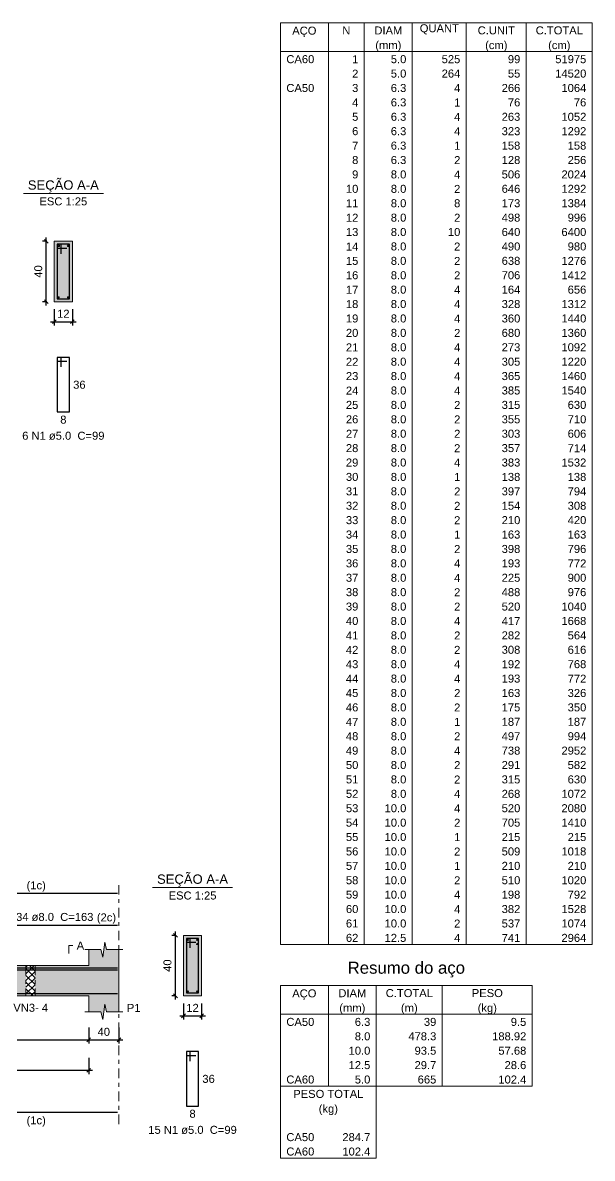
# Model space of a CAD drawing. Header units: millimetres. Extents: x -8 to 605, y -494 to 220.
# Drawn here: x 426.37 to 441.45, y -459.83 to -429.78 of the extents above; entities that cross this region are included whole.
import ezdxf

# ---------------------------------------------------------------- set-up
doc = ezdxf.new("R2010")
doc.units = ezdxf.units.MM
doc.header["$MEASUREMENT"] = 0
doc.linetypes.add('DASHDOT', pattern=[2.54, 1.27, -0.635, 0, -0.635])
doc.linetypes.add('NULL', pattern=[0])
for name, color, linetype, lineweight in [('Descrição da armadura', 7, 'Continuous', 0), ('DT-Barras na forma', 7, 'Continuous', 30), ('DT-Barras no corte', 5, 'Continuous', 5), ('DT-Barras rebatidas', 7, 'Continuous', 30), ('DT-Cotas', 7, 'Continuous', 5), ('DT-Forma', 5, 'Continuous', 5), ('DT-Hachura forma vigas', 252, 'Continuous', 5), ('DT-Hachura intersecção vigas', 9, 'Continuous', 5), ('DT-Hachura seção vigas', 252, 'Continuous', 5), ('DT-Pontilhado', 9, 'DASHDOT', 5), ('DT-Relação do aço', 1, 'Continuous', 20), ('DT-Textos', 7, 'Continuous', 5), ('Textos armaduras', 7, 'Continuous', 0)]:
    doc.layers.add(name, color=color, linetype=linetype, lineweight=lineweight)
doc.styles.add('Arial', font='arial.ttf')
doc.dimstyles.new('UM_25.000000', dxfattribs={"dimtxt": 0.18, "dimasz": 0.1, "dimexe": 0.1, "dimexo": 0.2, "dimgap": 0, "dimtad": 1, "dimtih": 1, "dimtoh": 1, "dimdec": 1, "dimlfac": 25, "dimzin": 0, "dimdsep": 46, "dimtxsty": 'Standard', "dimcen": 0.09, "dimdle": 0.1, "dimadec": 1, "dimazin": 2, "dimtfac": 1, "dimtdec": 4, "dimtofl": 0, "dimtmove": 0, "dimatfit": 3, "dimfxl": 1, "dimtolj": 1, "dimarcsym": 0})
doc.dimstyles.new('UM_50.000000', dxfattribs={"dimtxt": 0.18, "dimasz": 0.1, "dimexe": 0.1, "dimexo": 0.2, "dimgap": 0, "dimtad": 1, "dimtih": 1, "dimtoh": 1, "dimdec": 1, "dimlfac": 50, "dimzin": 0, "dimdsep": 46, "dimtxsty": 'Standard', "dimcen": 0.09, "dimdle": 0.1, "dimadec": 1, "dimazin": 2, "dimtfac": 1, "dimtdec": 4, "dimtofl": 0, "dimtmove": 0, "dimatfit": 3, "dimfxl": 1, "dimtolj": 1, "dimarcsym": 0})

# ---------------------------------------------------------------- blocks, each defined once
blk = doc.blocks.new('_Oblique')
at = {"color": 0, "linetype": 'ByBlock', "lineweight": -2}
blk.add_line((-0.5, -0.5), (0.5, 0.5), dxfattribs=at)
blk = doc.blocks.new('*D4904')
at = {"layer": 'Defpoints', "color": 0, "transparency": 16777216}
for p in [(426.996, -435.561), (427.208, -435.561), (427.208, -437.161)]:
    blk.add_point(p, dxfattribs=at)
at = {"layer": 'DT-Cotas', "color": 0, "lineweight": -2, "transparency": 16777216}
for p, q in [((426.996, -437.261), (426.996, -435.461)), ((427.008, -435.561), (426.896, -435.561)), ((427.008, -437.161), (426.896, -437.161))]:
    blk.add_line(p, q, dxfattribs=at)
at = {"layer": 'DT-Cotas', "color": 0, "lineweight": -2, "transparency": 16777216, "xscale": 0.1, "yscale": 0.1, "zscale": 0.1}
for p, rotation in [((426.996, -435.561), 90), ((426.996, -437.161), 270)]:
    blk.add_blockref('_Oblique', p, dxfattribs=dict(at, rotation=rotation))
at = {"layer": 'DT-Cotas', "color": 7, "transparency": 16777216, "insert": (426.785, -436.361), "char_height": 0.2118, "attachment_point": 5, "rotation": 90, "style": 'Arial'}
blk.add_mtext('\\A1;40', dxfattribs=at)
blk = doc.blocks.new('*D4905')
at = {"layer": 'Defpoints', "color": 0, "transparency": 16777216}
for p in [(427.208, -437.161), (427.688, -437.161), (427.688, -437.691)]:
    blk.add_point(p, dxfattribs=at)
at = {"layer": 'DT-Cotas', "color": 0, "lineweight": -2, "transparency": 16777216}
for p, q in [((427.208, -437.361), (427.208, -437.791)), ((427.688, -437.361), (427.688, -437.791)), ((427.108, -437.691), (427.788, -437.691))]:
    blk.add_line(p, q, dxfattribs=at)
at = {"layer": 'DT-Cotas', "color": 0, "lineweight": -2, "transparency": 16777216, "xscale": 0.1, "yscale": 0.1, "zscale": 0.1, "rotation": 180}
blk.add_blockref('_Oblique', (427.208, -437.691), dxfattribs=at)
at = {"layer": 'DT-Cotas', "color": 0, "lineweight": -2, "transparency": 16777216, "xscale": 0.1, "yscale": 0.1, "zscale": 0.1}
blk.add_blockref('_Oblique', (427.688, -437.691), dxfattribs=at)
at = {"layer": 'DT-Cotas', "color": 7, "transparency": 16777216, "insert": (427.448, -437.479), "char_height": 0.2118, "attachment_point": 5, "rotation": 0.0057, "style": 'Arial'}
blk.add_mtext('\\A1;12', dxfattribs=at)
blk = doc.blocks.new('*D4947')
at = {"layer": 'Defpoints', "color": 0, "transparency": 16777216}
for p in [(421.619, -456.167), (428.119, -456.167), (428.119, -456.697)]:
    blk.add_point(p, dxfattribs=at)
at = {"layer": 'DT-Cotas', "color": 0, "lineweight": -2, "transparency": 16777216}
for p, q in [((421.619, -456.367), (421.619, -456.797)), ((428.119, -456.367), (428.119, -456.797)), ((421.519, -456.697), (428.219, -456.697))]:
    blk.add_line(p, q, dxfattribs=at)
at = {"layer": 'DT-Cotas', "color": 0, "lineweight": -2, "transparency": 16777216, "xscale": 0.1, "yscale": 0.1, "zscale": 0.1, "rotation": 180}
blk.add_blockref('_Oblique', (421.619, -456.697), dxfattribs=at)
at = {"layer": 'DT-Cotas', "color": 0, "lineweight": -2, "transparency": 16777216, "xscale": 0.1, "yscale": 0.1, "zscale": 0.1}
blk.add_blockref('_Oblique', (428.119, -456.697), dxfattribs=at)
at = {"layer": 'DT-Cotas', "color": 7, "transparency": 16777216, "insert": (424.869, -456.485), "char_height": 0.2118, "attachment_point": 5, "rotation": 0.0057, "style": 'Arial'}
blk.add_mtext('\\A1;325', dxfattribs=at)
blk = doc.blocks.new('*D4948')
at = {"layer": 'Defpoints', "color": 0, "transparency": 16777216}
for p in [(428.119, -456.167), (428.919, -456.167), (428.919, -456.697)]:
    blk.add_point(p, dxfattribs=at)
at = {"layer": 'DT-Cotas', "color": 0, "lineweight": -2, "transparency": 16777216}
for p, q in [((428.119, -456.367), (428.119, -456.797)), ((428.919, -456.367), (428.919, -456.797)), ((428.019, -456.697), (429.019, -456.697))]:
    blk.add_line(p, q, dxfattribs=at)
at = {"layer": 'DT-Cotas', "color": 0, "lineweight": -2, "transparency": 16777216, "xscale": 0.1, "yscale": 0.1, "zscale": 0.1, "rotation": 180}
blk.add_blockref('_Oblique', (428.119, -456.697), dxfattribs=at)
at = {"layer": 'DT-Cotas', "color": 0, "lineweight": -2, "transparency": 16777216, "xscale": 0.1, "yscale": 0.1, "zscale": 0.1}
blk.add_blockref('_Oblique', (428.919, -456.697), dxfattribs=at)
at = {"layer": 'DT-Cotas', "color": 7, "transparency": 16777216, "insert": (428.519, -456.485), "char_height": 0.2118, "attachment_point": 5, "style": 'Arial'}
blk.add_mtext('\\A1;40', dxfattribs=at)
blk = doc.blocks.new('*D4965')
at = {"layer": 'Defpoints', "color": 0, "transparency": 16777216}
for p in [(430.417, -453.932), (430.629, -453.932), (430.629, -455.532)]:
    blk.add_point(p, dxfattribs=at)
at = {"layer": 'DT-Cotas', "color": 0, "lineweight": -2, "transparency": 16777216}
for p, q in [((430.429, -453.932), (430.317, -453.932)), ((430.417, -455.632), (430.417, -453.832)), ((430.429, -455.532), (430.317, -455.532))]:
    blk.add_line(p, q, dxfattribs=at)
at = {"layer": 'DT-Cotas', "color": 0, "lineweight": -2, "transparency": 16777216, "xscale": 0.1, "yscale": 0.1, "zscale": 0.1}
for p, rotation in [((430.417, -453.932), 90), ((430.417, -455.532), 270)]:
    blk.add_blockref('_Oblique', p, dxfattribs=dict(at, rotation=rotation))
at = {"layer": 'DT-Cotas', "color": 7, "transparency": 16777216, "insert": (430.205, -454.732), "char_height": 0.2118, "attachment_point": 5, "rotation": 90, "style": 'Arial'}
blk.add_mtext('\\A1;40', dxfattribs=at)
blk = doc.blocks.new('*D4966')
at = {"layer": 'Defpoints', "color": 0, "transparency": 16777216}
for p in [(430.629, -455.532), (431.109, -455.532), (431.109, -456.061)]:
    blk.add_point(p, dxfattribs=at)
at = {"layer": 'DT-Cotas', "color": 0, "lineweight": -2, "transparency": 16777216}
for p, q in [((430.629, -455.732), (430.629, -456.161)), ((431.109, -455.732), (431.109, -456.161)), ((430.529, -456.061), (431.209, -456.061))]:
    blk.add_line(p, q, dxfattribs=at)
at = {"layer": 'DT-Cotas', "color": 0, "lineweight": -2, "transparency": 16777216, "xscale": 0.1, "yscale": 0.1, "zscale": 0.1, "rotation": 180}
blk.add_blockref('_Oblique', (430.629, -456.061), dxfattribs=at)
at = {"layer": 'DT-Cotas', "color": 0, "lineweight": -2, "transparency": 16777216, "xscale": 0.1, "yscale": 0.1, "zscale": 0.1}
blk.add_blockref('_Oblique', (431.109, -456.061), dxfattribs=at)
at = {"layer": 'DT-Cotas', "color": 7, "transparency": 16777216, "insert": (430.869, -455.85), "char_height": 0.2118, "attachment_point": 5, "rotation": 0.0057, "style": 'Arial'}
blk.add_mtext('\\A1;12', dxfattribs=at)
blk = doc.blocks.new('*D4967')
at = {"layer": 'Defpoints', "color": 0, "transparency": 16777216}
for p in [(421.619, -456.972), (428.119, -456.972), (428.119, -457.502)]:
    blk.add_point(p, dxfattribs=at)
at = {"layer": 'DT-Cotas', "color": 0, "lineweight": -2, "transparency": 16777216}
for p, q in [((421.619, -457.172), (421.619, -457.602)), ((428.119, -457.172), (428.119, -457.602)), ((421.519, -457.502), (428.219, -457.502))]:
    blk.add_line(p, q, dxfattribs=at)
at = {"layer": 'DT-Cotas', "color": 0, "lineweight": -2, "transparency": 16777216, "xscale": 0.1, "yscale": 0.1, "zscale": 0.1, "rotation": 180}
blk.add_blockref('_Oblique', (421.619, -457.502), dxfattribs=at)
at = {"layer": 'DT-Cotas', "color": 0, "lineweight": -2, "transparency": 16777216, "xscale": 0.1, "yscale": 0.1, "zscale": 0.1}
blk.add_blockref('_Oblique', (428.119, -457.502), dxfattribs=at)
at = {"layer": 'DT-Cotas', "color": 7, "transparency": 16777216, "insert": (424.869, -457.29), "char_height": 0.2118, "attachment_point": 5, "rotation": 0.0057, "style": 'Arial'}
blk.add_mtext('\\A1;325', dxfattribs=at)

msp = doc.modelspace()

# ---------------------------------------------------------------- hatches: boundary and pattern name
at = {"layer": 'DT-Hachura forma vigas', "linetype": 'Continuous'}
for points in [[(421.6191, -455.5319), (426.4591, -455.5319), (426.4591, -454.7319), (421.6191, -454.7319), (421.6191, -454.3083), (421.5541, -454.3083), (421.5041, -454.1083), (421.4541, -454.5083), (421.4041, -454.3083), (421.3391, -454.3083), (421.3391, -454.7319), (421.3391, -455.5319), (421.3391, -455.9555), (421.4041, -455.9555), (421.4541, -456.1555), (421.5041, -455.7555), (421.5541, -455.9555), (421.6191, -455.9555), (421.6191, -455.5319)], [(428.9189, -455.9555), (428.9189, -455.5319), (428.9189, -454.7319), (428.9189, -454.3083), (428.5939, -454.3083), (428.5439, -454.1083), (428.4939, -454.5083), (428.4439, -454.3083), (428.1189, -454.3083), (428.1189, -454.7319), (426.6991, -454.7319), (426.6991, -455.5319), (428.1189, -455.5319), (428.1189, -455.9555), (428.4439, -455.9555), (428.4939, -456.1555), (428.5439, -455.7555), (428.5939, -455.9555), (428.9189, -455.9555)]]:
    msp.add_hatch(color=252, dxfattribs=at).paths.add_polyline_path(points)
at = {"layer": 'DT-Hachura intersecção vigas', "linetype": 'Continuous'}
h = msp.add_hatch(dxfattribs=at)
h.set_pattern_fill('ANSI37', color=9, style=0)
h.set_pattern_definition([(45, (353.43051, -485.02144), (-0.08838835, 0.08838835), []), (135, (353.43051, -485.02144), (-0.08838835, -0.08838835), [])])
h.paths.add_polyline_path([(426.4591, -455.5319), (426.6991, -455.5319), (426.6991, -454.7319), (426.4591, -454.7319), (426.4591, -455.5319)])
at = {"layer": 'DT-Hachura seção vigas', "linetype": 'Continuous'}
for points in [[(427.2081, -437.161), (427.2081, -437.161), (427.6881, -437.161), (427.6881, -435.561), (427.2081, -435.561), (427.2081, -437.161)], [(430.629, -455.5319), (430.629, -455.5319), (431.109, -455.5319), (431.109, -453.9319), (430.629, -453.9319), (430.629, -455.5319)]]:
    msp.add_hatch(color=252, dxfattribs=at).paths.add_polyline_path(points)

# ---------------------------------------------------------------- linework, layer by layer
at = {"layer": 'DT-Barras na forma'}
for p, q in [((427.3881, -435.641), (427.2881, -435.641)), ((427.2881, -435.641), (427.2881, -437.081)), ((427.6081, -435.641), (427.2881, -435.641)), ((427.2881, -435.641), (427.2881, -435.741)), ((427.2881, -435.741), (427.5381, -435.741)), ((427.3881, -435.891), (427.3881, -435.641)), ((427.6081, -437.081), (427.6081, -435.641)), ((427.2881, -437.081), (427.6081, -437.081)), ((430.809, -454.0119), (430.709, -454.0119)), ((430.709, -454.0119), (430.709, -455.4519)), ((431.029, -454.0119), (430.709, -454.0119)), ((430.709, -454.0119), (430.709, -454.1119)), ((430.709, -454.1119), (430.959, -454.1119)), ((430.809, -454.2619), (430.809, -454.0119)), ((431.029, -455.4519), (431.029, -454.0119)), ((430.709, -455.4519), (431.029, -455.4519))]:
    msp.add_line(p, q, dxfattribs=at)
for points in [[(421.3791, -455.2914), (421.3791, -454.7899), (428.8789, -454.7899)], [(425.6189, -454.8459), (428.8789, -454.8459)], [(421.3791, -455.2739), (421.3791, -455.4739), (428.8789, -455.4739)]]:
    msp.add_lwpolyline(points, dxfattribs=at)
at = {"layer": 'DT-Barras no corte'}
for centre, radius in [((427.3281, -435.681), 0.02), ((427.5681, -435.681), 0.02), ((427.3241, -437.045), 0.016), ((427.5721, -437.045), 0.016), ((430.745, -454.0479), 0.016), ((430.993, -454.0479), 0.016), ((430.993, -454.1599), 0.016), ((430.745, -455.4159), 0.016), ((430.993, -455.4159), 0.016)]:
    msp.add_circle(centre, radius, dxfattribs=at)
at = {"layer": 'DT-Barras rebatidas'}
for points in [[(427.3881, -438.8877), (427.3881, -438.6377), (427.2881, -438.6377), (427.2881, -440.0777), (427.6081, -440.0777), (427.6081, -438.6377), (427.2881, -438.6377), (427.2881, -438.7377), (427.5381, -438.7377)], [(421.3791, -453.3146), (421.3791, -452.8131), (428.8789, -452.8131)], [(425.6189, -453.6603), (428.8789, -453.6603)], [(430.809, -457.2586), (430.809, -457.0086), (430.709, -457.0086), (430.709, -458.4486), (431.029, -458.4486), (431.029, -457.0086), (430.709, -457.0086), (430.709, -457.1086), (430.959, -457.1086)], [(421.3791, -458.4085), (421.3791, -458.6085), (428.8789, -458.6085)]]:
    msp.add_lwpolyline(points, dxfattribs=at)
at = {"layer": 'DT-Forma'}
for p, q in [((427.6881, -435.561), (427.2081, -435.561)), ((427.2081, -435.561), (427.2081, -437.161)), ((427.6881, -437.161), (427.6881, -435.561)), ((427.2081, -437.161), (427.6881, -437.161)), ((428.4938, -454.5083), (428.5438, -454.1083)), ((428.5438, -454.1083), (428.5938, -454.3083)), ((431.109, -453.9319), (430.629, -453.9319)), ((430.629, -453.9319), (430.629, -455.5319)), ((431.109, -455.5319), (431.109, -453.9319)), ((428.0188, -454.3083), (428.4438, -454.3083)), ((428.1188, -454.7319), (428.1188, -454.3083)), ((428.4438, -454.3083), (428.4938, -454.5083)), ((428.5938, -454.3083), (429.0188, -454.3083)), ((428.9188, -454.3083), (428.9188, -454.7319)), ((421.6191, -454.7319), (426.4591, -454.7319)), ((426.4591, -454.7319), (426.6991, -454.7319)), ((426.6991, -454.7319), (428.1188, -454.7319)), ((421.6191, -455.5319), (426.4591, -455.5319)), ((426.4591, -455.5319), (426.6991, -455.5319)), ((426.6991, -455.5319), (428.1188, -455.5319)), ((428.1188, -455.5319), (428.1188, -455.9555)), ((428.9189, -455.9555), (428.9189, -455.5319)), ((430.629, -455.5319), (431.109, -455.5319)), ((428.4939, -456.1555), (428.5439, -455.7555)), ((428.5439, -455.7555), (428.5939, -455.9555)), ((428.0188, -455.9555), (428.4439, -455.9555)), ((428.4439, -455.9555), (428.4939, -456.1555)), ((428.5939, -455.9555), (429.0189, -455.9555))]:
    msp.add_line(p, q, dxfattribs=at)
at = {"layer": 'DT-Forma', "linetype": 'Continuous'}
msp.add_line((428.9188, -454.7319), (428.9188, -455.5319), dxfattribs=at)
at = {"layer": 'DT-Pontilhado', "ltscale": 0.2}
for p, q in [((428.9189, -458.9262), (428.9189, -452.6013)), ((426.4591, -454.7319), (426.4591, -455.5319)), ((426.6991, -454.7319), (426.6991, -455.5319))]:
    msp.add_line(p, q, dxfattribs=at)
at = {"layer": 'DT-Relação do aço', "linetype": 'Continuous'}
for p, q in [((433.1939, -429.7765), (441.4541, -429.7765)), ((433.1939, -429.7765), (433.1939, -430.539)), ((434.4647, -429.7765), (434.4647, -430.539)), ((435.4178, -429.7765), (435.4178, -430.539)), ((436.6886, -429.7765), (436.6886, -430.539)), ((438.1183, -429.7765), (438.1183, -430.539)), ((439.7068, -429.7765), (439.7068, -430.539)), ((441.4541, -429.7765), (441.4541, -430.539)), ((433.1939, -430.539), (441.4541, -430.539)), ((433.1939, -430.539), (433.1939, -454.1759)), ((434.4647, -430.539), (434.4647, -454.1759)), ((435.4178, -430.539), (435.4178, -454.1759)), ((436.6886, -430.539), (436.6886, -454.1759)), ((438.1183, -430.539), (438.1183, -454.1759)), ((439.7068, -430.539), (439.7068, -454.1759)), ((441.4541, -430.539), (441.4541, -454.1759)), ((433.1939, -454.1759), (441.4541, -454.1759)), ((433.1939, -455.256), (439.8656, -455.256)), ((433.1939, -455.256), (433.1939, -456.0185)), ((434.4647, -455.256), (434.4647, -456.0185)), ((435.7355, -455.256), (435.7355, -456.0185)), ((437.4829, -455.256), (437.4829, -456.0185)), ((439.8656, -455.256), (439.8656, -456.0185)), ((433.1939, -456.0185), (439.8656, -456.0185)), ((433.1939, -456.0185), (433.1939, -457.9247)), ((434.4647, -456.0185), (434.4647, -457.9247)), ((435.7355, -456.0185), (435.7355, -457.9247)), ((437.4829, -456.0185), (437.4829, -457.9247)), ((439.8656, -456.0185), (439.8656, -457.9247)), ((433.1939, -457.9247), (439.8656, -457.9247)), ((433.1939, -457.9247), (433.1939, -459.0684)), ((435.7355, -457.9247), (435.7355, -459.0684)), ((433.1939, -459.0684), (433.1939, -459.8309)), ((435.7355, -459.0684), (435.7355, -459.8309)), ((433.1939, -459.8309), (435.7355, -459.8309))]:
    msp.add_line(p, q, dxfattribs=at)
at = {"layer": 'DT-Textos'}
for p, q in [((426.3891, -434.2961), (428.5071, -434.2961)), ((429.81, -452.667), (431.928, -452.667))]:
    msp.add_line(p, q, dxfattribs=at)
msp.add_lwpolyline([(427.5893, -454.4142), (427.5893, -454.2024), (427.6952, -454.2024)], dxfattribs=at)

# ---------------------------------------------------------------- texts
at = {"layer": 'Descrição da armadura', "linetype": 'NULL', "char_height": 0.2118, "attachment_point": 8, "line_spacing_factor": 0.9, "style": 'Arial'}
for s, insert, width in [('6 N1 ø5.0  C=99', (427.4477, -440.8191), 4.35772), ('1 N34 ø8.0  C=163', (426.9902, -453.5548), 5.015721), ('15 N1 ø5.0  C=99', (430.8692, -459.1898), 4.686721)]:
    msp.add_mtext(s, dxfattribs=dict(at, insert=insert, width=width))
at = {"layer": 'DT-Relação do aço', "color": 7, "linetype": 'NULL', "line_spacing_factor": 0.9, "style": 'Arial'}
for s, insert, char_height, width, attachment_point in [('AÇO', (433.8293, -430.1577), 0.2118, 1.282746, 8), ('N', (434.9413, -430.0879), 0.2118, 0.427474, 8), ('DIAM', (436.0532, -430.0879), 0.2118, 1.479694, 8), ('QUANT', (437.4034, -430.0879), 0.2118, 2.07183, 8), ('C.UNIT', (438.9125, -430.0879), 0.2118, 1.97271, 8), ('C.TOTAL', (440.5804, -430.0879), 0.2118, 2.499305, 8), ('(mm)', (436.0532, -430.539), 0.2118, 1.379929, 8), ('(cm)', (438.9125, -430.539), 0.2118, 1.18298, 8), ('(cm)', (440.5804, -430.539), 0.2118, 1.18298, 8), ('CA60', (433.3528, -430.8503), 0.2118, 1.48034, 7), ('1', (435.259, -430.8503), 0.2118, 0.329, 9), ('5.0', (436.5298, -430.8503), 0.2118, 0.822339, 9), ('525', (437.9594, -430.8503), 0.2118, 0.987001, 9), ('99', (439.5479, -430.8503), 0.2118, 0.658001, 9), ('51975', (441.2953, -430.8503), 0.2118, 1.645002, 9), ('2', (435.259, -431.2316), 0.2118, 0.329, 9), ('5.0', (436.5298, -431.2316), 0.2118, 0.822339, 9), ('264', (437.9594, -431.2316), 0.2118, 0.987001, 9), ('55', (439.5479, -431.2316), 0.2118, 0.658001, 9), ('14520', (441.2953, -431.2316), 0.2118, 1.645002, 9), ('CA50', (433.3528, -431.6128), 0.2118, 1.48034, 7), ('3', (435.259, -431.6128), 0.2118, 0.329, 9), ('6.3', (436.5298, -431.6128), 0.2118, 0.822339, 9), ('4', (437.9594, -431.6128), 0.2118, 0.329, 9), ('266', (439.5479, -431.6128), 0.2118, 0.987001, 9), ('1064', (441.2953, -431.6128), 0.2118, 1.316001, 9), ('4', (435.259, -431.9941), 0.2118, 0.329, 9), ('6.3', (436.5298, -431.9941), 0.2118, 0.822339, 9), ('1', (437.9594, -431.9941), 0.2118, 0.329, 9), ('76', (439.5479, -431.9941), 0.2118, 0.658001, 9), ('76', (441.2953, -431.9941), 0.2118, 0.658001, 9), ('5', (435.259, -432.3753), 0.2118, 0.329, 9), ('6.3', (436.5298, -432.3753), 0.2118, 0.822339, 9), ('4', (437.9594, -432.3753), 0.2118, 0.329, 9), ('263', (439.5479, -432.3753), 0.2118, 0.987001, 9), ('1052', (441.2953, -432.3753), 0.2118, 1.316001, 9), ('6', (435.259, -432.7565), 0.2118, 0.329, 9), ('6.3', (436.5298, -432.7565), 0.2118, 0.822339, 9), ('4', (437.9594, -432.7565), 0.2118, 0.329, 9), ('323', (439.5479, -432.7565), 0.2118, 0.987001, 9), ('1292', (441.2953, -432.7565), 0.2118, 1.316001, 9), ('7', (435.259, -433.1378), 0.2118, 0.329, 9), ('6.3', (436.5298, -433.1378), 0.2118, 0.822339, 9), ('1', (437.9594, -433.1378), 0.2118, 0.329, 9), ('158', (439.5479, -433.1378), 0.2118, 0.987001, 9), ('158', (441.2953, -433.1378), 0.2118, 0.987001, 9), ('8', (435.259, -433.519), 0.2118, 0.329, 9), ('6.3', (436.5298, -433.519), 0.2118, 0.822339, 9), ('2', (437.9594, -433.519), 0.2118, 0.329, 9), ('128', (439.5479, -433.519), 0.2118, 0.987001, 9), ('256', (441.2953, -433.519), 0.2118, 0.987001, 9), ('9', (435.259, -433.9003), 0.2118, 0.329, 9), ('8.0', (436.5298, -433.9003), 0.2118, 0.822339, 9), ('506', (439.5479, -433.9003), 0.2118, 0.987001, 9), ('2024', (441.2953, -433.9003), 0.2118, 1.316001, 9), ('4', (437.9594, -433.9003), 0.2118, 0.329, 9), ('10', (435.259, -434.2815), 0.2118, 0.658001, 9), ('8.0', (436.5298, -434.2815), 0.2118, 0.822339, 9), ('2', (437.9594, -434.2815), 0.2118, 0.329, 9), ('646', (439.5479, -434.2815), 0.2118, 0.987001, 9), ('1292', (441.2953, -434.2815), 0.2118, 1.316001, 9), ('11', (435.259, -434.6627), 0.2118, 0.658001, 9), ('8.0', (436.5298, -434.6627), 0.2118, 0.822339, 9), ('8', (437.9594, -434.6627), 0.2118, 0.329, 9), ('173', (439.5479, -434.6627), 0.2118, 0.987001, 9), ('1384', (441.2953, -434.6627), 0.2118, 1.316001, 9), ('12', (435.259, -435.044), 0.2118, 0.658001, 9), ('8.0', (436.5298, -435.044), 0.2118, 0.822339, 9), ('2', (437.9594, -435.044), 0.2118, 0.329, 9), ('498', (439.5479, -435.044), 0.2118, 0.987001, 9), ('996', (441.2953, -435.044), 0.2118, 0.987001, 9), ('13', (435.259, -435.4252), 0.2118, 0.658001, 9), ('8.0', (436.5298, -435.4252), 0.2118, 0.822339, 9), ('10', (437.9594, -435.4252), 0.2118, 0.658001, 9), ('640', (439.5479, -435.4252), 0.2118, 0.987001, 9), ('6400', (441.2953, -435.4252), 0.2118, 1.316001, 9), ('14', (435.259, -435.8065), 0.2118, 0.658001, 9), ('8.0', (436.5298, -435.8065), 0.2118, 0.822339, 9), ('2', (437.9594, -435.8065), 0.2118, 0.329, 9), ('490', (439.5479, -435.8065), 0.2118, 0.987001, 9), ('980', (441.2953, -435.8065), 0.2118, 0.987001, 9), ('15', (435.259, -436.1877), 0.2118, 0.658001, 9), ('8.0', (436.5298, -436.1877), 0.2118, 0.822339, 9), ('2', (437.9594, -436.1877), 0.2118, 0.329, 9), ('638', (439.5479, -436.1877), 0.2118, 0.987001, 9), ('1276', (441.2953, -436.1877), 0.2118, 1.316001, 9), ('16', (435.259, -436.5689), 0.2118, 0.658001, 9), ('8.0', (436.5298, -436.5689), 0.2118, 0.822339, 9), ('2', (437.9594, -436.5689), 0.2118, 0.329, 9), ('706', (439.5479, -436.5689), 0.2118, 0.987001, 9), ('1412', (441.2953, -436.5689), 0.2118, 1.316001, 9), ('17', (435.259, -436.9502), 0.2118, 0.658001, 9), ('8.0', (436.5298, -436.9502), 0.2118, 0.822339, 9), ('4', (437.9594, -436.9502), 0.2118, 0.329, 9), ('164', (439.5479, -436.9502), 0.2118, 0.987001, 9), ('656', (441.2953, -436.9502), 0.2118, 0.987001, 9), ('18', (435.259, -437.3314), 0.2118, 0.658001, 9), ('8.0', (436.5298, -437.3314), 0.2118, 0.822339, 9), ('4', (437.9594, -437.3314), 0.2118, 0.329, 9), ('328', (439.5479, -437.3314), 0.2118, 0.987001, 9), ('1312', (441.2953, -437.3314), 0.2118, 1.316001, 9), ('19', (435.259, -437.7127), 0.2118, 0.658001, 9), ('8.0', (436.5298, -437.7127), 0.2118, 0.822339, 9), ('4', (437.9594, -437.7127), 0.2118, 0.329, 9), ('360', (439.5479, -437.7127), 0.2118, 0.987001, 9), ('1440', (441.2953, -437.7127), 0.2118, 1.316001, 9), ('20', (435.259, -438.0939), 0.2118, 0.658001, 9), ('8.0', (436.5298, -438.0939), 0.2118, 0.822339, 9), ('2', (437.9594, -438.0939), 0.2118, 0.329, 9), ('680', (439.5479, -438.0939), 0.2118, 0.987001, 9), ('1360', (441.2953, -438.0939), 0.2118, 1.316001, 9), ('21', (435.259, -438.4751), 0.2118, 0.658001, 9), ('8.0', (436.5298, -438.4751), 0.2118, 0.822339, 9), ('4', (437.9594, -438.4751), 0.2118, 0.329, 9), ('273', (439.5479, -438.4751), 0.2118, 0.987001, 9), ('1092', (441.2953, -438.4751), 0.2118, 1.316001, 9), ('22', (435.259, -438.8564), 0.2118, 0.658001, 9), ('8.0', (436.5298, -438.8564), 0.2118, 0.822339, 9), ('4', (437.9594, -438.8564), 0.2118, 0.329, 9), ('305', (439.5479, -438.8564), 0.2118, 0.987001, 9), ('1220', (441.2953, -438.8564), 0.2118, 1.316001, 9), ('23', (435.259, -439.2376), 0.2118, 0.658001, 9), ('8.0', (436.5298, -439.2376), 0.2118, 0.822339, 9), ('4', (437.9594, -439.2376), 0.2118, 0.329, 9), ('365', (439.5479, -439.2376), 0.2118, 0.987001, 9), ('1460', (441.2953, -439.2376), 0.2118, 1.316001, 9), ('24', (435.259, -439.6189), 0.2118, 0.658001, 9), ('8.0', (436.5298, -439.6189), 0.2118, 0.822339, 9), ('4', (437.9594, -439.6189), 0.2118, 0.329, 9), ('385', (439.5479, -439.6189), 0.2118, 0.987001, 9), ('1540', (441.2953, -439.6189), 0.2118, 1.316001, 9), ('25', (435.259, -440.0001), 0.2118, 0.658001, 9), ('8.0', (436.5298, -440.0001), 0.2118, 0.822339, 9), ('2', (437.9594, -440.0001), 0.2118, 0.329, 9), ('315', (439.5479, -440.0001), 0.2118, 0.987001, 9), ('630', (441.2953, -440.0001), 0.2118, 0.987001, 9), ('26', (435.259, -440.3813), 0.2118, 0.658001, 9), ('8.0', (436.5298, -440.3813), 0.2118, 0.822339, 9), ('2', (437.9594, -440.3813), 0.2118, 0.329, 9), ('355', (439.5479, -440.3813), 0.2118, 0.987001, 9), ('710', (441.2953, -440.3813), 0.2118, 0.987001, 9), ('27', (435.259, -440.7626), 0.2118, 0.658001, 9), ('8.0', (436.5298, -440.7626), 0.2118, 0.822339, 9), ('2', (437.9594, -440.7626), 0.2118, 0.329, 9), ('303', (439.5479, -440.7626), 0.2118, 0.987001, 9), ('606', (441.2953, -440.7626), 0.2118, 0.987001, 9), ('28', (435.259, -441.1438), 0.2118, 0.658001, 9), ('8.0', (436.5298, -441.1438), 0.2118, 0.822339, 9), ('2', (437.9594, -441.1438), 0.2118, 0.329, 9), ('357', (439.5479, -441.1438), 0.2118, 0.987001, 9), ('714', (441.2953, -441.1438), 0.2118, 0.987001, 9), ('29', (435.259, -441.5251), 0.2118, 0.658001, 9), ('8.0', (436.5298, -441.5251), 0.2118, 0.822339, 9), ('4', (437.9594, -441.5251), 0.2118, 0.329, 9), ('383', (439.5479, -441.5251), 0.2118, 0.987001, 9), ('1532', (441.2953, -441.5251), 0.2118, 1.316001, 9), ('30', (435.259, -441.9063), 0.2118, 0.658001, 9), ('8.0', (436.5298, -441.9063), 0.2118, 0.822339, 9), ('1', (437.9594, -441.9063), 0.2118, 0.329, 9), ('138', (439.5479, -441.9063), 0.2118, 0.987001, 9), ('138', (441.2953, -441.9063), 0.2118, 0.987001, 9), ('31', (435.259, -442.2875), 0.2118, 0.658001, 9), ('8.0', (436.5298, -442.2875), 0.2118, 0.822339, 9), ('2', (437.9594, -442.2875), 0.2118, 0.329, 9), ('397', (439.5479, -442.2875), 0.2118, 0.987001, 9), ('794', (441.2953, -442.2875), 0.2118, 0.987001, 9), ('32', (435.259, -442.6688), 0.2118, 0.658001, 9), ('8.0', (436.5298, -442.6688), 0.2118, 0.822339, 9), ('2', (437.9594, -442.6688), 0.2118, 0.329, 9), ('154', (439.5479, -442.6688), 0.2118, 0.987001, 9), ('308', (441.2953, -442.6688), 0.2118, 0.987001, 9), ('33', (435.259, -443.05), 0.2118, 0.658001, 9), ('8.0', (436.5298, -443.05), 0.2118, 0.822339, 9), ('2', (437.9594, -443.05), 0.2118, 0.329, 9), ('210', (439.5479, -443.05), 0.2118, 0.987001, 9), ('420', (441.2953, -443.05), 0.2118, 0.987001, 9), ('34', (435.259, -443.4313), 0.2118, 0.658001, 9), ('8.0', (436.5298, -443.4313), 0.2118, 0.822339, 9), ('1', (437.9594, -443.4313), 0.2118, 0.329, 9), ('163', (439.5479, -443.4313), 0.2118, 0.987001, 9), ('163', (441.2953, -443.4313), 0.2118, 0.987001, 9), ('35', (435.259, -443.8125), 0.2118, 0.658001, 9), ('8.0', (436.5298, -443.8125), 0.2118, 0.822339, 9), ('2', (437.9594, -443.8125), 0.2118, 0.329, 9), ('398', (439.5479, -443.8125), 0.2118, 0.987001, 9), ('796', (441.2953, -443.8125), 0.2118, 0.987001, 9), ('36', (435.259, -444.1937), 0.2118, 0.658001, 9), ('8.0', (436.5298, -444.1937), 0.2118, 0.822339, 9), ('4', (437.9594, -444.1937), 0.2118, 0.329, 9), ('193', (439.5479, -444.1937), 0.2118, 0.987001, 9), ('772', (441.2953, -444.1937), 0.2118, 0.987001, 9), ('37', (435.259, -444.575), 0.2118, 0.658001, 9), ('8.0', (436.5298, -444.575), 0.2118, 0.822339, 9), ('4', (437.9594, -444.575), 0.2118, 0.329, 9), ('225', (439.5479, -444.575), 0.2118, 0.987001, 9), ('900', (441.2953, -444.575), 0.2118, 0.987001, 9), ('38', (435.259, -444.9562), 0.2118, 0.658001, 9), ('8.0', (436.5298, -444.9562), 0.2118, 0.822339, 9), ('2', (437.9594, -444.9562), 0.2118, 0.329, 9), ('488', (439.5479, -444.9562), 0.2118, 0.987001, 9), ('976', (441.2953, -444.9562), 0.2118, 0.987001, 9), ('39', (435.259, -445.3375), 0.2118, 0.658001, 9), ('8.0', (436.5298, -445.3375), 0.2118, 0.822339, 9), ('2', (437.9594, -445.3375), 0.2118, 0.329, 9), ('520', (439.5479, -445.3375), 0.2118, 0.987001, 9), ('1040', (441.2953, -445.3375), 0.2118, 1.316001, 9), ('40', (435.259, -445.7187), 0.2118, 0.658001, 9), ('8.0', (436.5298, -445.7187), 0.2118, 0.822339, 9), ('4', (437.9594, -445.7187), 0.2118, 0.329, 9), ('417', (439.5479, -445.7187), 0.2118, 0.987001, 9), ('1668', (441.2953, -445.7187), 0.2118, 1.316001, 9), ('41', (435.259, -446.0999), 0.2118, 0.658001, 9), ('8.0', (436.5298, -446.0999), 0.2118, 0.822339, 9), ('2', (437.9594, -446.0999), 0.2118, 0.329, 9), ('282', (439.5479, -446.0999), 0.2118, 0.987001, 9), ('564', (441.2953, -446.0999), 0.2118, 0.987001, 9), ('42', (435.259, -446.4812), 0.2118, 0.658001, 9), ('8.0', (436.5298, -446.4812), 0.2118, 0.822339, 9), ('2', (437.9594, -446.4812), 0.2118, 0.329, 9), ('308', (439.5479, -446.4812), 0.2118, 0.987001, 9), ('616', (441.2953, -446.4812), 0.2118, 0.987001, 9), ('43', (435.259, -446.8624), 0.2118, 0.658001, 9), ('8.0', (436.5298, -446.8624), 0.2118, 0.822339, 9), ('4', (437.9594, -446.8624), 0.2118, 0.329, 9), ('192', (439.5479, -446.8624), 0.2118, 0.987001, 9), ('768', (441.2953, -446.8624), 0.2118, 0.987001, 9), ('44', (435.259, -447.2437), 0.2118, 0.658001, 9), ('8.0', (436.5298, -447.2437), 0.2118, 0.822339, 9), ('4', (437.9594, -447.2437), 0.2118, 0.329, 9), ('193', (439.5479, -447.2437), 0.2118, 0.987001, 9), ('772', (441.2953, -447.2437), 0.2118, 0.987001, 9), ('45', (435.259, -447.6249), 0.2118, 0.658001, 9), ('8.0', (436.5298, -447.6249), 0.2118, 0.822339, 9), ('2', (437.9594, -447.6249), 0.2118, 0.329, 9), ('163', (439.5479, -447.6249), 0.2118, 0.987001, 9), ('326', (441.2953, -447.6249), 0.2118, 0.987001, 9), ('46', (435.259, -448.0061), 0.2118, 0.658001, 9), ('8.0', (436.5298, -448.0061), 0.2118, 0.822339, 9), ('2', (437.9594, -448.0061), 0.2118, 0.329, 9), ('175', (439.5479, -448.0061), 0.2118, 0.987001, 9), ('350', (441.2953, -448.0061), 0.2118, 0.987001, 9), ('47', (435.259, -448.3874), 0.2118, 0.658001, 9), ('8.0', (436.5298, -448.3874), 0.2118, 0.822339, 9), ('1', (437.9594, -448.3874), 0.2118, 0.329, 9), ('187', (439.5479, -448.3874), 0.2118, 0.987001, 9), ('187', (441.2953, -448.3874), 0.2118, 0.987001, 9), ('48', (435.259, -448.7686), 0.2118, 0.658001, 9), ('8.0', (436.5298, -448.7686), 0.2118, 0.822339, 9), ('2', (437.9594, -448.7686), 0.2118, 0.329, 9), ('497', (439.5479, -448.7686), 0.2118, 0.987001, 9), ('994', (441.2953, -448.7686), 0.2118, 0.987001, 9), ('49', (435.259, -449.1499), 0.2118, 0.658001, 9), ('8.0', (436.5298, -449.1499), 0.2118, 0.822339, 9), ('4', (437.9594, -449.1499), 0.2118, 0.329, 9), ('738', (439.5479, -449.1499), 0.2118, 0.987001, 9), ('2952', (441.2953, -449.1499), 0.2118, 1.316001, 9), ('50', (435.259, -449.5311), 0.2118, 0.658001, 9), ('8.0', (436.5298, -449.5311), 0.2118, 0.822339, 9), ('291', (439.5479, -449.5311), 0.2118, 0.987001, 9), ('582', (441.2953, -449.5311), 0.2118, 0.987001, 9), ('2', (437.9594, -449.5311), 0.2118, 0.329, 9), ('51', (435.259, -449.9123), 0.2118, 0.658001, 9), ('8.0', (436.5298, -449.9123), 0.2118, 0.822339, 9), ('2', (437.9594, -449.9123), 0.2118, 0.329, 9), ('315', (439.5479, -449.9123), 0.2118, 0.987001, 9), ('630', (441.2953, -449.9123), 0.2118, 0.987001, 9), ('52', (435.259, -450.2936), 0.2118, 0.658001, 9), ('8.0', (436.5298, -450.2936), 0.2118, 0.822339, 9), ('4', (437.9594, -450.2936), 0.2118, 0.329, 9), ('268', (439.5479, -450.2936), 0.2118, 0.987001, 9), ('1072', (441.2953, -450.2936), 0.2118, 1.316001, 9), ('53', (435.259, -450.6748), 0.2118, 0.658001, 9), ('10.0', (436.5298, -450.6748), 0.2118, 1.15134, 9), ('4', (437.9594, -450.6748), 0.2118, 0.329, 9), ('520', (439.5479, -450.6748), 0.2118, 0.987001, 9), ('2080', (441.2953, -450.6748), 0.2118, 1.316001, 9), ('54', (435.259, -451.0561), 0.2118, 0.658001, 9), ('10.0', (436.5298, -451.0561), 0.2118, 1.15134, 9), ('2', (437.9594, -451.0561), 0.2118, 0.329, 9), ('705', (439.5479, -451.0561), 0.2118, 0.987001, 9), ('1410', (441.2953, -451.0561), 0.2118, 1.316001, 9), ('55', (435.259, -451.4373), 0.2118, 0.658001, 9), ('10.0', (436.5298, -451.4373), 0.2118, 1.15134, 9), ('1', (437.9594, -451.4373), 0.2118, 0.329, 9), ('215', (439.5479, -451.4373), 0.2118, 0.987001, 9), ('215', (441.2953, -451.4373), 0.2118, 0.987001, 9), ('56', (435.259, -451.8185), 0.2118, 0.658001, 9), ('10.0', (436.5298, -451.8185), 0.2118, 1.15134, 9), ('2', (437.9594, -451.8185), 0.2118, 0.329, 9), ('509', (439.5479, -451.8185), 0.2118, 0.987001, 9), ('1018', (441.2953, -451.8185), 0.2118, 1.316001, 9), ('57', (435.259, -452.1998), 0.2118, 0.658001, 9), ('10.0', (436.5298, -452.1998), 0.2118, 1.15134, 9), ('1', (437.9594, -452.1998), 0.2118, 0.329, 9), ('210', (439.5479, -452.1998), 0.2118, 0.987001, 9), ('210', (441.2953, -452.1998), 0.2118, 0.987001, 9), ('58', (435.259, -452.581), 0.2118, 0.658001, 9), ('10.0', (436.5298, -452.581), 0.2118, 1.15134, 9), ('2', (437.9594, -452.581), 0.2118, 0.329, 9), ('510', (439.5479, -452.581), 0.2118, 0.987001, 9), ('1020', (441.2953, -452.581), 0.2118, 1.316001, 9), ('59', (435.259, -452.9623), 0.2118, 0.658001, 9), ('10.0', (436.5298, -452.9623), 0.2118, 1.15134, 9), ('4', (437.9594, -452.9623), 0.2118, 0.329, 9), ('198', (439.5479, -452.9623), 0.2118, 0.987001, 9), ('792', (441.2953, -452.9623), 0.2118, 0.987001, 9), ('60', (435.259, -453.3435), 0.2118, 0.658001, 9), ('10.0', (436.5298, -453.3435), 0.2118, 1.15134, 9), ('4', (437.9594, -453.3435), 0.2118, 0.329, 9), ('382', (439.5479, -453.3435), 0.2118, 0.987001, 9), ('1528', (441.2953, -453.3435), 0.2118, 1.316001, 9), ('61', (435.259, -453.7247), 0.2118, 0.658001, 9), ('10.0', (436.5298, -453.7247), 0.2118, 1.15134, 9), ('2', (437.9594, -453.7247), 0.2118, 0.329, 9), ('537', (439.5479, -453.7247), 0.2118, 0.987001, 9), ('1074', (441.2953, -453.7247), 0.2118, 1.316001, 9), ('62', (435.259, -454.106), 0.2118, 0.658001, 9), ('12.5', (436.5298, -454.106), 0.2118, 1.15134, 9), ('4', (437.9594, -454.106), 0.2118, 0.329, 9), ('741', (439.5479, -454.106), 0.2118, 0.987001, 9), ('2964', (441.2953, -454.106), 0.2118, 1.316001, 9), ('Resumo do aço', (436.5298, -455.0442), 0.3177, 6.216459, 8), ('AÇO', (433.8293, -455.6373), 0.2118, 1.282746, 8), ('DIAM', (435.1001, -455.5674), 0.2118, 1.479694, 8), ('C.TOTAL', (436.6092, -455.5674), 0.2118, 2.499305, 8), ('PESO', (438.6742, -455.5674), 0.2118, 3.667756, 8), ('(mm)', (435.1001, -456.0185), 0.2118, 1.379929, 8), ('(m)', (436.6092, -456.0185), 0.2118, 0.886912, 8), ('(kg)', (438.6742, -456.0185), 0.2118, 1.018965, 8), ('CA50', (433.3528, -456.3299), 0.2118, 1.48034, 7), ('6.3', (435.5767, -456.3299), 0.2118, 0.822339, 9), ('39', (437.324, -456.3299), 0.2118, 0.658001, 9), ('9.5', (439.7068, -456.3299), 0.2118, 1.15134, 9), ('8.0', (435.5767, -456.7111), 0.2118, 0.822339, 9), ('478.3', (437.324, -456.7111), 0.2118, 1.48034, 9), ('188.92', (439.7068, -456.7111), 0.2118, 1.48034, 9), ('10.0', (435.5767, -457.0924), 0.2118, 1.15134, 9), ('93.5', (437.324, -457.0924), 0.2118, 1.15134, 9), ('57.68', (439.7068, -457.0924), 0.2118, 1.15134, 9), ('12.5', (435.5767, -457.4736), 0.2118, 1.15134, 9), ('29.7', (437.324, -457.4736), 0.2118, 1.15134, 9), ('28.6', (439.7068, -457.4736), 0.2118, 1.15134, 9), ('CA60', (433.3528, -457.8548), 0.2118, 1.48034, 7), ('5.0', (435.5767, -457.8548), 0.2118, 0.822339, 9), ('665', (437.324, -457.8548), 0.2118, 0.987001, 9), ('102.4', (439.7068, -457.8548), 0.2118, 1.48034, 9), ('PESO TOTAL', (434.4647, -458.2361), 0.2118, 3.716832, 8), ('(kg)', (434.4647, -458.6872), 0.2118, 1.018965, 8), ('CA50', (433.3528, -459.3798), 0.2118, 1.48034, 7), ('284.7', (435.5767, -459.3798), 0.2118, 1.48034, 9), ('CA60', (433.3528, -459.761), 0.2118, 1.48034, 7), ('102.4', (435.5767, -459.761), 0.2118, 1.48034, 9)]:
    msp.add_mtext(s, dxfattribs=dict(at, insert=insert, char_height=char_height, width=width, attachment_point=attachment_point))
at = {"layer": 'DT-Textos', "linetype": 'NULL', "line_spacing_factor": 0.798, "style": 'Arial'}
for s, insert, char_height, width, attachment_point in [('SEÇÃO A-A', (427.4477, -434.272), 0.2471, 3.760741, 8), ('ESC 1:25', (427.4477, -434.6141), 0.2118, 2.532883, 8), ('SEÇÃO A-A', (430.8692, -452.6427), 0.2471, 3.760741, 8), ('(1c)', (426.4742, -452.7767), 0.2118, 1.018965, 7), ('ESC 1:25', (430.8692, -452.9848), 0.2118, 2.532883, 8), ('(2c)', (428.3352, -453.6247), 0.2118, 1.018965, 7), ('A', (427.8012, -454.3078), 0.2118, 0.394865, 7), ('VN3- 4', (426.123, -455.9558), 0.2118, 1.841627, 7), ('P1', (429.1302, -455.9558), 0.2118, 0.723865, 7), ('(1c)', (426.4742, -458.9957), 0.2118, 1.018965, 7)]:
    msp.add_mtext(s, dxfattribs=dict(at, insert=insert, char_height=char_height, width=width, attachment_point=attachment_point))
at = {"layer": 'Textos armaduras', "linetype": 'NULL', "char_height": 0.2118, "line_spacing_factor": 0.9, "style": 'Arial'}
for s, insert, width, attachment_point in [('36', (427.7081, -439.2518), 1.058001, 1), ('8', (427.4481, -440.175), 0.729, 2), ('36', (431.129, -457.6227), 1.058001, 1), ('8', (430.869, -458.5459), 0.729, 2)]:
    msp.add_mtext(s, dxfattribs=dict(at, insert=insert, width=width, attachment_point=attachment_point))

# ---------------------------------------------------------------- dimensions: what is measured, and where the dimension line sits
at = {"layer": 'DT-Cotas'}
for base, p1, p2, picture, middle in [((426.9963, -435.561), (427.2081, -437.161), (427.2081, -435.561), '*D4904', (426.7845, -436.361)), ((430.4172, -453.9319), (430.629, -455.5319), (430.629, -453.9319), '*D4965', (430.2054, -454.7319))]:
    dim = msp.add_linear_dim(base=base, p1=p1, p2=p2, angle=90, dimstyle='UM_25.000000', override={"dimtxt": 0.2118, "dimasz": 0.1, "dimexe": 0.1, "dimexo": 0.2, "dimtad": 1, "dimtih": 0, "dimtoh": 0, "dimdec": 1, "dimlfac": 25, "dimzin": 8, "dimtxsty": 'Arial', "dimblk": 'Oblique', "dimblk1": 'Oblique', "dimblk2": 'Oblique', "dimsah": 1, "dimdle": 0.1, "dimse1": 0, "dimse2": 0, "dimclrt": 7, "dimadec": 1, "dimazin": 3, "dimtmove": 2, "dimldrblk": 'Oblique'}, dxfattribs=at)
    dim.commit()
    dim.dimension.update_dxf_attribs({"geometry": picture, "text_midpoint": middle, "dimtype": 160, "text_rotation": 90})
for base, p1, p2, dimstyle, override, picture, middle in [((427.6881, -437.6905), (427.2081, -437.161), (427.6881, -437.161), 'UM_25.000000', {"dimtxt": 0.2118, "dimasz": 0.1, "dimexe": 0.1, "dimexo": 0.2, "dimtad": 1, "dimtih": 0, "dimtoh": 0, "dimdec": 1, "dimlfac": 25, "dimzin": 8, "dimtxsty": 'Arial', "dimblk": 'Oblique', "dimblk1": 'Oblique', "dimblk2": 'Oblique', "dimsah": 1, "dimdle": 0.1, "dimse1": 0, "dimse2": 0, "dimclrt": 7, "dimadec": 1, "dimazin": 3, "dimtmove": 2, "dimldrblk": 'Oblique'}, '*D4905', (427.4481, -437.4787)), ((431.109, -456.0614), (430.629, -455.5319), (431.109, -455.5319), 'UM_25.000000', {"dimtxt": 0.2118, "dimasz": 0.1, "dimexe": 0.1, "dimexo": 0.2, "dimtad": 1, "dimtih": 0, "dimtoh": 0, "dimdec": 1, "dimlfac": 25, "dimzin": 8, "dimtxsty": 'Arial', "dimblk": 'Oblique', "dimblk1": 'Oblique', "dimblk2": 'Oblique', "dimsah": 1, "dimdle": 0.1, "dimse1": 0, "dimse2": 0, "dimclrt": 7, "dimadec": 1, "dimazin": 3, "dimtmove": 2, "dimldrblk": 'Oblique'}, '*D4966', (430.869, -455.8496)), ((428.1188, -456.6968), (421.6191, -456.1673), (428.1188, -456.1673), 'UM_50.000000', {"dimtxt": 0.2118, "dimasz": 0.1, "dimexe": 0.1, "dimexo": 0.2, "dimtad": 1, "dimtih": 0, "dimtoh": 0, "dimdec": 1, "dimlfac": 50, "dimzin": 8, "dimtxsty": 'Arial', "dimblk": 'Oblique', "dimblk1": 'Oblique', "dimblk2": 'Oblique', "dimsah": 1, "dimdle": 0.1, "dimse1": 0, "dimse2": 0, "dimclrt": 7, "dimadec": 1, "dimazin": 3, "dimtmove": 2, "dimldrblk": 'Oblique'}, '*D4947', (424.8689, -456.485)), ((428.1188, -457.5016), (421.6191, -456.9721), (428.1188, -456.9721), 'UM_50.000000', {"dimtxt": 0.2118, "dimasz": 0.1, "dimexe": 0.1, "dimexo": 0.2, "dimtad": 1, "dimtih": 0, "dimtoh": 0, "dimdec": 1, "dimlfac": 50, "dimzin": 8, "dimtxsty": 'Arial', "dimblk": 'Oblique', "dimblk1": 'Oblique', "dimblk2": 'Oblique', "dimsah": 1, "dimdle": 0.1, "dimse1": 0, "dimse2": 0, "dimclrt": 7, "dimadec": 1, "dimazin": 3, "dimtmove": 2, "dimldrblk": 'Oblique'}, '*D4967', (424.8689, -457.2898))]:
    dim = msp.add_linear_dim(base=base, p1=p1, p2=p2, dimstyle=dimstyle, override=override, dxfattribs=at)
    dim.commit()
    dim.dimension.update_dxf_attribs({"geometry": picture, "text_midpoint": middle, "dimtype": 160, "text_rotation": 0.00573})
dim = msp.add_linear_dim(base=(428.9189, -456.6968), p1=(428.1188, -456.1673), p2=(428.9189, -456.1673), dimstyle='UM_50.000000', override={"dimtxt": 0.2118, "dimasz": 0.1, "dimexe": 0.1, "dimexo": 0.2, "dimtad": 1, "dimtih": 0, "dimtoh": 0, "dimdec": 1, "dimlfac": 50, "dimzin": 8, "dimtxsty": 'Arial', "dimblk": 'Oblique', "dimblk1": 'Oblique', "dimblk2": 'Oblique', "dimsah": 1, "dimdle": 0.1, "dimse1": 0, "dimse2": 0, "dimclrt": 7, "dimadec": 1, "dimazin": 3, "dimtmove": 2, "dimldrblk": 'Oblique'}, dxfattribs=at)
dim.commit()
dim.dimension.update_dxf_attribs({"geometry": '*D4948', "text_midpoint": (428.5189, -456.485), "dimtype": 160})

doc.saveas('drawing.dxf')
